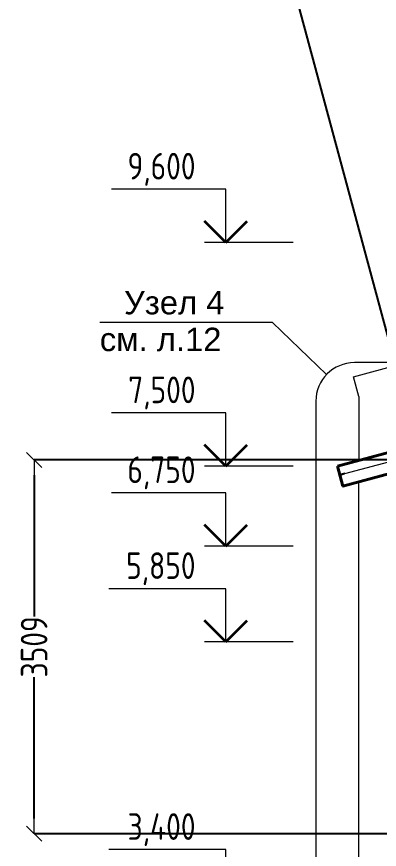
# Model space of a CAD drawing. Header units: millimetres. Extents: x 34668 to 196414, y -30276 to 15801.
# Drawn here: x 53643 to 57049, y 3903 to 11721 of the extents above; entities that cross this region are included whole.
import ezdxf

# ---------------------------------------------------------------- set-up
doc = ezdxf.new("R2010")
doc.units = ezdxf.units.MM
doc.header["$MEASUREMENT"] = 0
for name, color, linetype, lineweight in [('0_Ном._пера__95', 251, 'Continuous', 13), ('0_Ном._пера__97', 7, 'Continuous', 20), ('крыша_Ном._пера__96', 7, 'Continuous', 13), ('крыша_Ном._пера__99', 7, 'Continuous', 40), ('отделка_Ном._пера__96', 7, 'Continuous', 13), ('перекрытие_Ном._пера__96', 7, 'Continuous', 13), ('подп стены Инжзащита_Ном._пера__96', 7, 'Continuous', 13), ('чертеж_Ном._пера__96', 7, 'Continuous', 13), ('чертеж_Ном._пера__98', 7, 'Continuous', 35)]:
    doc.layers.add(name, color=color, linetype=linetype, lineweight=lineweight)
for name, color, linetype in [('крыша', 7, 'Continuous'), ('отделка', 7, 'Continuous'), ('перекрытие', 7, 'Continuous'), ('размеры', 7, 'Continuous'), ('чертеж', 7, 'Continuous')]:
    doc.layers.add(name, color=color, linetype=linetype)
doc.styles.add('СГЕНЕРИР_СТИЛЬ_1', font='gost_2_304-81_type.ttf')
doc.styles.add('СГЕНЕРИР_СТИЛЬ_2', font='arial.ttf')
doc.dimstyles.new('СГЕНЕРИР_СТИЛЬ__3', dxfattribs={"dimtxt": 250, "dimasz": 142.5, "dimexe": 0.18, "dimexo": 200, "dimgap": 0.09, "dimtad": 1, "dimdec": 0, "dimzin": 0, "dimdsep": 46, "dimtxsty": 'СГЕНЕРИР_СТИЛЬ_1', "dimblk": 'ARROWHEAD_6', "dimblk1": 'ARROWHEAD_6', "dimblk2": 'ARROWHEAD_6', "dimcen": 0.09, "dimclrd": 7, "dimclre": 7, "dimclrt": 7, "dimadec": 0, "dimazin": 0, "dimtfac": 1, "dimtdec": 4, "dimtmove": 2, "dimatfit": 3, "dimfxl": 1, "dimtolj": 1, "dimtzin": 0, "dimarcsym": 0})

# ---------------------------------------------------------------- blocks, each defined once
blk = doc.blocks.new('Элемент разреза_16_2')
at = {"layer": 'отделка_Ном._пера__96', "linetype": 'Continuous'}
for p, q in [((56855.7, 550), (56855.7, 4050)), ((57565.7, 3400), (57565.7, 550))]:
    blk.add_line(p, q, dxfattribs=at)
blk = doc.blocks.new('Элемент разреза_25_2')
at = {"layer": 'отделка_Ном._пера__96', "linetype": 'Continuous'}
blk.add_line((56855.7, 4050), (56855.7, 7353.6), dxfattribs=at)
blk = doc.blocks.new('Элемент разреза_29_2')
at = {"layer": 'отделка_Ном._пера__96', "linetype": 'Continuous'}
blk.add_line((56855.7, 8153.6), (56855.7, 7553.6), dxfattribs=at)
blk = doc.blocks.new('Элемент разреза_30_2')
at = {"layer": 'крыша_Ном._пера__96', "linetype": 'Continuous'}
for p, q in [((56805.7, 8340.2), (68995.7, 11606.5)), ((56855.7, 8153.6), (56805.7, 8340.2))]:
    blk.add_line(p, q, dxfattribs=at)
blk = doc.blocks.new('Отметка высоты (ГОСТ)[5]_2', base_point=(55607.4, 7500))
at = {"layer": 'чертеж_Ном._пера__96', "linetype": 'Continuous'}
for p, q in [((55607.4, 8000), (54534.1, 8000)), ((55607.4, 7500), (55607.4, 8000)), ((56238.7, 7500), (55407.4, 7500))]:
    blk.add_line(p, q, dxfattribs=at)
at = {"layer": 'чертеж_Ном._пера__98', "linetype": 'Continuous'}
for q in [(55407.4, 7700), (55807.4, 7700)]:
    blk.add_line((55607.4, 7500), q, dxfattribs=at)
at = {"layer": 'чертеж_Ном._пера__96', "insert": (55407.4, 8033.5), "char_height": 250, "attachment_point": 9, "style": 'СГЕНЕРИР_СТИЛЬ_1'}
blk.add_mtext('{7,500\\A1{\\H.66x;\\S^  ;}}', dxfattribs=at)
blk = doc.blocks.new('Отметка высоты (ГОСТ)[6]_2', base_point=(55607.4, 6750))
at = {"layer": 'чертеж_Ном._пера__96', "linetype": 'Continuous'}
for p, q in [((55607.4, 7250), (54534.1, 7250)), ((55607.4, 6750), (55607.4, 7250)), ((56238.7, 6750), (55407.4, 6750))]:
    blk.add_line(p, q, dxfattribs=at)
at = {"layer": 'чертеж_Ном._пера__98', "linetype": 'Continuous'}
for q in [(55407.4, 6950), (55807.4, 6950)]:
    blk.add_line((55607.4, 6750), q, dxfattribs=at)
at = {"layer": 'чертеж_Ном._пера__96', "insert": (55407.4, 7283.5), "char_height": 250, "attachment_point": 9, "style": 'СГЕНЕРИР_СТИЛЬ_1'}
blk.add_mtext('{6,750\\A1{\\H.66x;\\S^  ;}}', dxfattribs=at)
blk = doc.blocks.new('Отметка высоты (ГОСТ)[7]_2', base_point=(55607.4, 5850))
at = {"layer": 'чертеж_Ном._пера__96', "linetype": 'Continuous'}
for p, q in [((55607.4, 6350), (54509.8, 6350)), ((55607.4, 5850), (55607.4, 6350)), ((56238.7, 5850), (55407.4, 5850))]:
    blk.add_line(p, q, dxfattribs=at)
at = {"layer": 'чертеж_Ном._пера__98', "linetype": 'Continuous'}
for q in [(55407.4, 6050), (55807.4, 6050)]:
    blk.add_line((55607.4, 5850), q, dxfattribs=at)
at = {"layer": 'чертеж_Ном._пера__96', "insert": (55407.4, 6383.5), "char_height": 250, "attachment_point": 9, "style": 'СГЕНЕРИР_СТИЛЬ_1'}
blk.add_mtext('{5,850\\A1{\\H.66x;\\S^  ;}}', dxfattribs=at)
blk = doc.blocks.new('Отметка высоты (ГОСТ)[8]_2', base_point=(55607.4, 3400))
at = {"layer": 'чертеж_Ном._пера__96', "linetype": 'Continuous'}
for p, q in [((55607.4, 3900), (54509.8, 3900)), ((55607.4, 3400), (55607.4, 3900)), ((56238.7, 3400), (55407.4, 3400))]:
    blk.add_line(p, q, dxfattribs=at)
at = {"layer": 'чертеж_Ном._пера__98', "linetype": 'Continuous'}
for q in [(55407.4, 3600), (55807.4, 3600)]:
    blk.add_line((55607.4, 3400), q, dxfattribs=at)
at = {"layer": 'чертеж_Ном._пера__96', "insert": (55407.4, 3933.5), "char_height": 250, "attachment_point": 9, "style": 'СГЕНЕРИР_СТИЛЬ_1'}
blk.add_mtext('{3,400\\A1{\\H.66x;\\S^  ;}}', dxfattribs=at)
blk = doc.blocks.new('Отметка высоты (ГОСТ)[13]_2', base_point=(55607.4, 9600))
at = {"layer": 'чертеж_Ном._пера__96', "linetype": 'Continuous'}
for p, q in [((55607.4, 10100), (54534.1, 10100)), ((55607.4, 9600), (55607.4, 10100)), ((56238.7, 9600), (55407.4, 9600))]:
    blk.add_line(p, q, dxfattribs=at)
at = {"layer": 'чертеж_Ном._пера__98', "linetype": 'Continuous'}
for q in [(55407.4, 9800), (55807.4, 9800)]:
    blk.add_line((55607.4, 9600), q, dxfattribs=at)
at = {"layer": 'чертеж_Ном._пера__96', "insert": (55407.4, 10133.5), "char_height": 250, "attachment_point": 9, "style": 'СГЕНЕРИР_СТИЛЬ_1'}
blk.add_mtext('{9,600\\A1{\\H.66x;\\S^  ;}}', dxfattribs=at)
blk = doc.blocks.new('Элемент разреза_82_2')
at = {"layer": 'крыша_Ном._пера__99', "linetype": 'Continuous'}
for p, q in [((56655.7, 7500), (69455.7, 10929.7)), ((56705.7, 7313.4), (56655.7, 7500)), ((56705.7, 7313.4), (57145.7, 7431.3))]:
    blk.add_line(p, q, dxfattribs=at)
blk = doc.blocks.new('Чертеж детали_1_2', base_point=(57176.5, 5673.8))
at = {"layer": 'перекрытие_Ном._пера__96', "linetype": 'Continuous'}
for p, q in [((55546.2, 8850.8), (54423.8, 8850.8)), ((56046.2, 8850.8), (55546.2, 8850.8)), ((56046.2, 8850.8), (56553.6, 8361.6)), ((57538.7, 8472.4), (56814.4, 8472.4)), ((56452.2, 8110.2), (56452.2, 3237.4)), ((57900.9, 3237.4), (57900.9, 8110.2)), ((56814.4, 2875.3), (57538.7, 2875.3))]:
    blk.add_line(p, q, dxfattribs=at)
for centre, start, end in [((56814.4, 8110.2), 90, 180), ((57538.7, 8110.2), 0, 90), ((56814.4, 3237.4), 180, 270), ((57538.7, 3237.4), 270, 0)]:
    blk.add_arc(centre, 362.2, start, end, dxfattribs=at)
at = {"layer": 'перекрытие_Ном._пера__96', "char_height": 220, "style": 'СГЕНЕРИР_СТИЛЬ_2'}
for s, insert, attachment_point in [('{Узел 4}', (54651.1, 8922.8), 7), ('{см. л.12}', (54423.8, 8800.5), 1)]:
    blk.add_mtext(s, dxfattribs=dict(at, insert=insert, attachment_point=attachment_point))
blk = doc.blocks.new('ARROWHEAD_6')
at = {"color": 0, "linetype": 'Continuous', "lineweight": 0}
for p, q in [((0, 0), (-1, 0)), ((-0.5, -0.5), (0.5, 0.5))]:
    blk.add_line(p, q, dxfattribs=at)
blk = doc.blocks.new('*D248')
at = {"layer": 'Defpoints', "color": 0, "linetype": 'Continuous', "transparency": 16777216}
for p in [(57622.3, 7559), (53807, 4050), (57622.3, 4050)]:
    blk.add_point(p, dxfattribs=at)
at = {"layer": 'размеры', "color": 7, "linetype": 'Continuous', "lineweight": -2, "transparency": 16777216}
for p, q in [((57422.3, 7559), (53806.8, 7559)), ((53807, 7416.5), (53807, 6090.3)), ((53807, 4192.5), (53807, 5518.7)), ((57422.3, 4050), (53806.8, 4050))]:
    blk.add_line(p, q, dxfattribs=at)
at = {"layer": 'размеры', "color": 7, "linetype": 'Continuous', "lineweight": -2, "transparency": 16777216, "xscale": 142.5, "yscale": 142.5, "zscale": 142.5}
for p, rotation in [((53807, 7559), 90), ((53807, 4050), 270)]:
    blk.add_blockref('ARROWHEAD_6', p, dxfattribs=dict(at, rotation=rotation))
at = {"layer": 'размеры', "color": 7, "linetype": 'Continuous', "transparency": 16777216, "insert": (53807, 5804.5), "char_height": 250, "attachment_point": 5, "rotation": 90, "style": 'СГЕНЕРИР_СТИЛЬ_1'}
blk.add_mtext('\\A1;3509', dxfattribs=at)
blk = doc.blocks.new('*D251')
at = {"layer": 'Defpoints', "color": 0, "linetype": 'Continuous', "transparency": 16777216}
for p in [(68114.2, 15714), (69455.7, 10729.7), (57455.7, 7500)]:
    blk.add_point(p, dxfattribs=at)
at = {"layer": 'размеры', "color": 7, "linetype": 'Continuous', "lineweight": -2, "transparency": 16777216}
for p, q in [((69403.7, 10922.9), (68114.1, 15714.2)), ((67976.6, 15677), (62239.3, 14132.8)), ((56251.8, 12521.3), (61989.1, 14065.5)), ((57403.7, 7693.1), (56114.1, 12484.4))]:
    blk.add_line(p, q, dxfattribs=at)
at = {"layer": 'размеры', "color": 7, "linetype": 'Continuous', "lineweight": -2, "transparency": 16777216, "xscale": 142.5, "yscale": 142.5, "zscale": 142.5}
for p, rotation in [((68114.2, 15714), 15.06394899936932), ((56114.2, 12484.2), 195.0639489993693)]:
    blk.add_blockref('ARROWHEAD_6', p, dxfattribs=dict(at, rotation=rotation))
at = {"layer": 'размеры', "color": 7, "linetype": 'Continuous', "transparency": 16777216, "insert": (62114.2, 14099.1), "char_height": 250, "attachment_point": 5, "rotation": 90, "style": 'СГЕНЕРИР_СТИЛЬ_1'}
blk.add_mtext('\\A1;12427', dxfattribs=at)

msp = doc.modelspace()

# ---------------------------------------------------------------- hatches: boundary and pattern name
at = {"layer": '0_Ном._пера__95', "linetype": 'Continuous'}
msp.add_hatch(color=256, dxfattribs=at).paths.add_polyline_path([(56706.6, 7305.8), (56754.6, 7318.7), (56754, 7321, 0.388879), (56751.1, 7322.9), (56714.6, 7316.4, -0.388879), (56706.8, 7321.4), (56683.5, 7408.3, -0.388879), (56687.8, 7416.5), (56722.6, 7429.2, 0.388879), (56724.2, 7432.3), (56723.6, 7434.6), (56675.6, 7421.7)])

# ---------------------------------------------------------------- linework, layer by layer
at = {"layer": '0_Ном._пера__97', "linetype": 'Continuous'}
for p, q in [((56723.6, 7434.6), (56675.6, 7421.7)), ((56687.8, 7416.5), (56722.6, 7429.2)), ((56724.2, 7432.3), (56723.6, 7434.6)), ((56675.6, 7421.7), (56706.6, 7305.8)), ((56706.8, 7321.4), (56683.5, 7408.3)), ((56706.6, 7305.8), (56754.6, 7318.7)), ((56751.1, 7322.9), (56714.6, 7316.4)), ((56754.6, 7318.7), (56754, 7321))]:
    msp.add_line(p, q, dxfattribs=at)
for centre, radius, start, end in [((56721.7, 7431.6), 2.57, 289.98394, 14.98394), ((56690.1, 7410.1), 6.86, 109.99999, 194.99999), ((56713.4, 7323.2), 6.86, 195.01892, 280.01892), ((56751.5, 7320.4), 2.57, 14.99999, 99.99999)]:
    msp.add_arc(centre, radius, start, end, dxfattribs=at)
at = {"layer": 'подп стены Инжзащита_Ном._пера__96', "linetype": 'Continuous'}
msp.add_line((56676.4, 7418.7), (69008.4, 10733.7), dxfattribs=at)

# ---------------------------------------------------------------- block references
at = {"layer": 'крыша'}
for name in ['Элемент разреза_30_2', 'Элемент разреза_82_2']:
    msp.add_blockref(name, (0, 0), dxfattribs=at)
at = {"layer": 'отделка'}
for name in ['Элемент разреза_29_2', 'Элемент разреза_25_2', 'Элемент разреза_16_2']:
    msp.add_blockref(name, (0, 0), dxfattribs=at)
at = {"layer": 'перекрытие', "linetype": 'Continuous'}
msp.add_blockref('Чертеж детали_1_2', (57176.5, 5673.8), dxfattribs=at)
at = {"layer": 'чертеж', "linetype": 'Continuous'}
for name, p in [('Отметка высоты (ГОСТ)[13]_2', (55607.4, 9600)), ('Отметка высоты (ГОСТ)[5]_2', (55607.4, 7500)), ('Отметка высоты (ГОСТ)[6]_2', (55607.4, 6750)), ('Отметка высоты (ГОСТ)[7]_2', (55607.4, 5850)), ('Отметка высоты (ГОСТ)[8]_2', (55607.4, 3400))]:
    msp.add_blockref(name, p, dxfattribs=at)

# ---------------------------------------------------------------- dimensions: what is measured, and where the dimension line sits
at = {"layer": 'размеры', "linetype": 'Continuous'}
dim = msp.add_aligned_dim(p1=(57455.7, 7500), p2=(69455.7, 10729.7), distance=5161.6, dimstyle='СГЕНЕРИР_СТИЛЬ__3', dxfattribs=at)
dim.commit()
dim.dimension.update_dxf_attribs({"geometry": '*D251', "text_midpoint": (62114.2, 14099.1), "text_rotation": 90})
dim = msp.add_linear_dim(base=(53807, 4050), p1=(57622.3, 7559), p2=(57622.3, 4050), angle=90, dimstyle='СГЕНЕРИР_СТИЛЬ__3', dxfattribs=at)
dim.commit()
dim.dimension.update_dxf_attribs({"geometry": '*D248', "text_midpoint": (53807, 5804.5), "text_rotation": 90})

doc.saveas('drawing.dxf')
